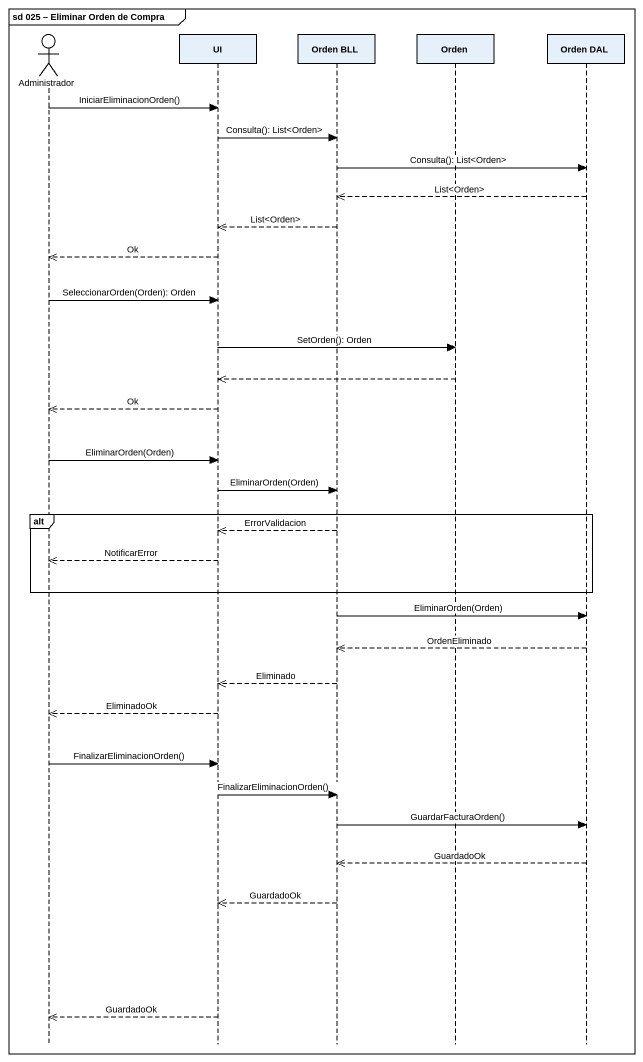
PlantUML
@startuml
mainframe sd 025 – Eliminar Orden de Compra
hide footbox
actor Administrador
participant UI
participant "Orden BLL" as Orden_BLL
participant Orden
participant "Orden DAL" as Orden_DAL

Administrador -> UI : IniciarEliminacionOrden()
UI -> Orden_BLL : Consulta(): List<Orden>
Orden_BLL -> Orden_DAL : Consulta(): List<Orden>
Orden_DAL -->> Orden_BLL : List<Orden>
Orden_BLL -->> UI : List<Orden>
UI -->> Administrador : Ok
Administrador -> UI : SeleccionarOrden(Orden): Orden
UI -> Orden : SetOrden(): Orden
Orden -->> UI
UI -->> Administrador : Ok
Administrador -> UI : EliminarOrden(Orden)
UI -> Orden_BLL : EliminarOrden(Orden)
alt
  Orden_BLL -->> UI : ErrorValidacion
  UI -->> Administrador : NotificarError
end
Orden_BLL -> Orden_DAL : EliminarOrden(Orden)
Orden_DAL -->> Orden_BLL : OrdenEliminado
Orden_BLL -->> UI : Eliminado
UI -->> Administrador : EliminadoOk
Administrador -> UI : FinalizarEliminacionOrden()
UI -> Orden_BLL : FinalizarEliminacionOrden()
Orden_BLL -> Orden_DAL : GuardarFacturaOrden()
Orden_DAL -->> Orden_BLL : GuardadoOk
Orden_BLL -->> UI : GuardadoOk
UI -->> Administrador : GuardadoOk
@enduml
